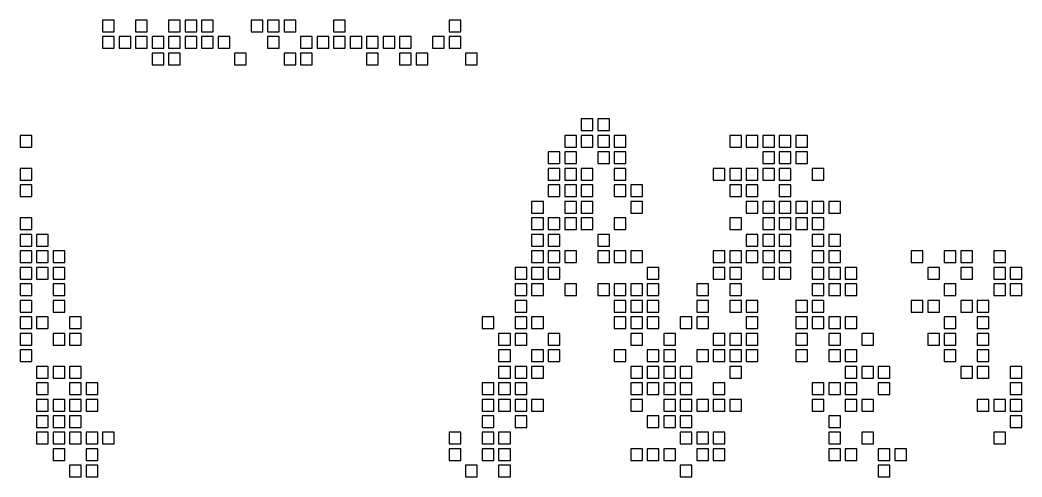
# Model space of a CAD drawing. Header units: millimetres. Extents: x 1 to 486, y 0 to 36.
# Drawn here: x 364.6 to 425.4, y 6.6 to 34.4 of the extents above; entities that cross this region are included whole.
import ezdxf

# ---------------------------------------------------------------- set-up
doc = ezdxf.new("R2010")
doc.units = ezdxf.units.MM

msp = doc.modelspace()

# ---------------------------------------------------------------- linework, layer by layer
for points in [[(369.646, 34.354), (369.646, 33.646), (370.354, 33.646), (370.354, 34.354)], [(371.646, 34.354), (371.646, 33.646), (372.354, 33.646), (372.354, 34.354)], [(373.646, 34.354), (373.646, 33.646), (374.354, 33.646), (374.354, 34.354)], [(374.646, 34.354), (374.646, 33.646), (375.354, 33.646), (375.354, 34.354)], [(375.646, 34.354), (375.646, 33.646), (376.354, 33.646), (376.354, 34.354)], [(375.646, 34.354), (375.646, 33.646), (376.354, 33.646), (376.354, 34.354)], [(378.646, 34.354), (378.646, 33.646), (379.354, 33.646), (379.354, 34.354)], [(379.646, 34.354), (379.646, 33.646), (380.354, 33.646), (380.354, 34.354)], [(380.646, 34.354), (380.646, 33.646), (381.354, 33.646), (381.354, 34.354)], [(383.646, 34.354), (383.646, 33.646), (384.354, 33.646), (384.354, 34.354)], [(390.646, 34.354), (390.646, 33.646), (391.354, 33.646), (391.354, 34.354)], [(390.646, 34.354), (390.646, 33.646), (391.354, 33.646), (391.354, 34.354)], [(369.646, 33.354), (369.646, 32.646), (370.354, 32.646), (370.354, 33.354)], [(369.646, 33.354), (369.646, 32.646), (370.354, 32.646), (370.354, 33.354)], [(370.646, 33.354), (370.646, 32.646), (371.354, 32.646), (371.354, 33.354)], [(371.646, 33.354), (371.646, 32.646), (372.354, 32.646), (372.354, 33.354)], [(372.646, 33.354), (372.646, 32.646), (373.354, 32.646), (373.354, 33.354)], [(373.646, 33.354), (373.646, 32.646), (374.354, 32.646), (374.354, 33.354)], [(374.646, 33.354), (374.646, 32.646), (375.354, 32.646), (375.354, 33.354)], [(375.646, 33.354), (375.646, 32.646), (376.354, 32.646), (376.354, 33.354)], [(376.646, 33.354), (376.646, 32.646), (377.354, 32.646), (377.354, 33.354)], [(376.646, 33.354), (376.646, 32.646), (377.354, 32.646), (377.354, 33.354)], [(379.646, 33.354), (379.646, 32.646), (380.354, 32.646), (380.354, 33.354)], [(381.646, 33.354), (381.646, 32.646), (382.354, 32.646), (382.354, 33.354)], [(381.646, 33.354), (381.646, 32.646), (382.354, 32.646), (382.354, 33.354)], [(382.646, 33.354), (382.646, 32.646), (383.354, 32.646), (383.354, 33.354)], [(383.646, 33.354), (383.646, 32.646), (384.354, 32.646), (384.354, 33.354)], [(384.646, 33.354), (384.646, 32.646), (385.354, 32.646), (385.354, 33.354)], [(384.646, 33.354), (384.646, 32.646), (385.354, 32.646), (385.354, 33.354)], [(385.646, 33.354), (385.646, 32.646), (386.354, 32.646), (386.354, 33.354)], [(385.646, 33.354), (385.646, 32.646), (386.354, 32.646), (386.354, 33.354)], [(386.646, 33.354), (386.646, 32.646), (387.354, 32.646), (387.354, 33.354)], [(387.646, 33.354), (387.646, 32.646), (388.354, 32.646), (388.354, 33.354)], [(387.646, 33.354), (387.646, 32.646), (388.354, 32.646), (388.354, 33.354)], [(389.646, 33.354), (389.646, 32.646), (390.354, 32.646), (390.354, 33.354)], [(390.646, 33.354), (390.646, 32.646), (391.354, 32.646), (391.354, 33.354)], [(372.646, 32.354), (372.646, 31.646), (373.354, 31.646), (373.354, 32.354)], [(373.646, 32.354), (373.646, 31.646), (374.354, 31.646), (374.354, 32.354)], [(377.646, 32.354), (377.646, 31.646), (378.354, 31.646), (378.354, 32.354)], [(380.646, 32.354), (380.646, 31.646), (381.354, 31.646), (381.354, 32.354)], [(381.646, 32.354), (381.646, 31.646), (382.354, 31.646), (382.354, 32.354)], [(385.646, 32.354), (385.646, 31.646), (386.354, 31.646), (386.354, 32.354)], [(387.646, 32.354), (387.646, 31.646), (388.354, 31.646), (388.354, 32.354)], [(388.646, 32.354), (388.646, 31.646), (389.354, 31.646), (389.354, 32.354)], [(388.646, 32.354), (388.646, 31.646), (389.354, 31.646), (389.354, 32.354)], [(391.646, 32.354), (391.646, 31.646), (392.354, 31.646), (392.354, 32.354)], [(398.646, 28.354), (398.646, 27.646), (399.354, 27.646), (399.354, 28.354)], [(399.646, 28.354), (399.646, 27.646), (400.354, 27.646), (400.354, 28.354)], [(364.646, 27.354), (364.646, 26.646), (365.354, 26.646), (365.354, 27.354)], [(397.646, 27.354), (397.646, 26.646), (398.354, 26.646), (398.354, 27.354)], [(397.646, 27.354), (397.646, 26.646), (398.354, 26.646), (398.354, 27.354)], [(398.646, 27.354), (398.646, 26.646), (399.354, 26.646), (399.354, 27.354)], [(399.646, 27.354), (399.646, 26.646), (400.354, 26.646), (400.354, 27.354)], [(400.646, 27.354), (400.646, 26.646), (401.354, 26.646), (401.354, 27.354)], [(400.646, 27.354), (400.646, 26.646), (401.354, 26.646), (401.354, 27.354)], [(407.646, 27.354), (407.646, 26.646), (408.354, 26.646), (408.354, 27.354)], [(408.646, 27.354), (408.646, 26.646), (409.354, 26.646), (409.354, 27.354)], [(408.646, 27.354), (408.646, 26.646), (409.354, 26.646), (409.354, 27.354)], [(409.646, 27.354), (409.646, 26.646), (410.354, 26.646), (410.354, 27.354)], [(410.646, 27.354), (410.646, 26.646), (411.354, 26.646), (411.354, 27.354)], [(411.646, 27.354), (411.646, 26.646), (412.354, 26.646), (412.354, 27.354)], [(411.646, 27.354), (411.646, 26.646), (412.354, 26.646), (412.354, 27.354)], [(411.646, 27.354), (411.646, 26.646), (412.354, 26.646), (412.354, 27.354)], [(396.646, 26.354), (396.646, 25.646), (397.354, 25.646), (397.354, 26.354)], [(396.646, 26.354), (396.646, 25.646), (397.354, 25.646), (397.354, 26.354)], [(397.646, 26.354), (397.646, 25.646), (398.354, 25.646), (398.354, 26.354)], [(397.646, 26.354), (397.646, 25.646), (398.354, 25.646), (398.354, 26.354)], [(399.646, 26.354), (399.646, 25.646), (400.354, 25.646), (400.354, 26.354)], [(400.646, 26.354), (400.646, 25.646), (401.354, 25.646), (401.354, 26.354)], [(409.646, 26.354), (409.646, 25.646), (410.354, 25.646), (410.354, 26.354)], [(410.646, 26.354), (410.646, 25.646), (411.354, 25.646), (411.354, 26.354)], [(410.646, 26.354), (410.646, 25.646), (411.354, 25.646), (411.354, 26.354)], [(411.646, 26.354), (411.646, 25.646), (412.354, 25.646), (412.354, 26.354)], [(364.646, 25.354), (364.646, 24.646), (365.354, 24.646), (365.354, 25.354)], [(364.646, 25.354), (364.646, 24.646), (365.354, 24.646), (365.354, 25.354)], [(396.646, 25.354), (396.646, 24.646), (397.354, 24.646), (397.354, 25.354)], [(397.646, 25.354), (397.646, 24.646), (398.354, 24.646), (398.354, 25.354)], [(398.646, 25.354), (398.646, 24.646), (399.354, 24.646), (399.354, 25.354)], [(400.646, 25.354), (400.646, 24.646), (401.354, 24.646), (401.354, 25.354)], [(406.646, 25.354), (406.646, 24.646), (407.354, 24.646), (407.354, 25.354)], [(407.646, 25.354), (407.646, 24.646), (408.354, 24.646), (408.354, 25.354)], [(408.646, 25.354), (408.646, 24.646), (409.354, 24.646), (409.354, 25.354)], [(408.646, 25.354), (408.646, 24.646), (409.354, 24.646), (409.354, 25.354)], [(409.646, 25.354), (409.646, 24.646), (410.354, 24.646), (410.354, 25.354)], [(410.646, 25.354), (410.646, 24.646), (411.354, 24.646), (411.354, 25.354)], [(412.646, 25.354), (412.646, 24.646), (413.354, 24.646), (413.354, 25.354)], [(364.646, 24.354), (364.646, 23.646), (365.354, 23.646), (365.354, 24.354)], [(396.646, 24.354), (396.646, 23.646), (397.354, 23.646), (397.354, 24.354)], [(397.646, 24.354), (397.646, 23.646), (398.354, 23.646), (398.354, 24.354)], [(397.646, 24.354), (397.646, 23.646), (398.354, 23.646), (398.354, 24.354)], [(397.646, 24.354), (397.646, 23.646), (398.354, 23.646), (398.354, 24.354)], [(398.646, 24.354), (398.646, 23.646), (399.354, 23.646), (399.354, 24.354)], [(400.646, 24.354), (400.646, 23.646), (401.354, 23.646), (401.354, 24.354)], [(400.646, 24.354), (400.646, 23.646), (401.354, 23.646), (401.354, 24.354)], [(401.646, 24.354), (401.646, 23.646), (402.354, 23.646), (402.354, 24.354)], [(407.646, 24.354), (407.646, 23.646), (408.354, 23.646), (408.354, 24.354)], [(408.646, 24.354), (408.646, 23.646), (409.354, 23.646), (409.354, 24.354)], [(410.646, 24.354), (410.646, 23.646), (411.354, 23.646), (411.354, 24.354)], [(395.646, 23.354), (395.646, 22.646), (396.354, 22.646), (396.354, 23.354)], [(395.646, 23.354), (395.646, 22.646), (396.354, 22.646), (396.354, 23.354)], [(397.646, 23.354), (397.646, 22.646), (398.354, 22.646), (398.354, 23.354)], [(398.646, 23.354), (398.646, 22.646), (399.354, 22.646), (399.354, 23.354)], [(401.646, 23.354), (401.646, 22.646), (402.354, 22.646), (402.354, 23.354)], [(408.646, 23.354), (408.646, 22.646), (409.354, 22.646), (409.354, 23.354)], [(408.646, 23.354), (408.646, 22.646), (409.354, 22.646), (409.354, 23.354)], [(409.646, 23.354), (409.646, 22.646), (410.354, 22.646), (410.354, 23.354)], [(410.646, 23.354), (410.646, 22.646), (411.354, 22.646), (411.354, 23.354)], [(411.646, 23.354), (411.646, 22.646), (412.354, 22.646), (412.354, 23.354)], [(411.646, 23.354), (411.646, 22.646), (412.354, 22.646), (412.354, 23.354)], [(411.646, 23.354), (411.646, 22.646), (412.354, 22.646), (412.354, 23.354)], [(412.646, 23.354), (412.646, 22.646), (413.354, 22.646), (413.354, 23.354)], [(413.646, 23.354), (413.646, 22.646), (414.354, 22.646), (414.354, 23.354)], [(364.646, 22.354), (364.646, 21.646), (365.354, 21.646), (365.354, 22.354)], [(364.646, 22.354), (364.646, 21.646), (365.354, 21.646), (365.354, 22.354)], [(395.646, 22.354), (395.646, 21.646), (396.354, 21.646), (396.354, 22.354)], [(396.646, 22.354), (396.646, 21.646), (397.354, 21.646), (397.354, 22.354)], [(397.646, 22.354), (397.646, 21.646), (398.354, 21.646), (398.354, 22.354)], [(397.646, 22.354), (397.646, 21.646), (398.354, 21.646), (398.354, 22.354)], [(397.646, 22.354), (397.646, 21.646), (398.354, 21.646), (398.354, 22.354)], [(398.646, 22.354), (398.646, 21.646), (399.354, 21.646), (399.354, 22.354)], [(400.646, 22.354), (400.646, 21.646), (401.354, 21.646), (401.354, 22.354)], [(400.646, 22.354), (400.646, 21.646), (401.354, 21.646), (401.354, 22.354)], [(400.646, 22.354), (400.646, 21.646), (401.354, 21.646), (401.354, 22.354)], [(407.646, 22.354), (407.646, 21.646), (408.354, 21.646), (408.354, 22.354)], [(407.646, 22.354), (407.646, 21.646), (408.354, 21.646), (408.354, 22.354)], [(409.646, 22.354), (409.646, 21.646), (410.354, 21.646), (410.354, 22.354)], [(410.646, 22.354), (410.646, 21.646), (411.354, 21.646), (411.354, 22.354)], [(411.646, 22.354), (411.646, 21.646), (412.354, 21.646), (412.354, 22.354)], [(412.646, 22.354), (412.646, 21.646), (413.354, 21.646), (413.354, 22.354)], [(412.646, 22.354), (412.646, 21.646), (413.354, 21.646), (413.354, 22.354)], [(364.646, 21.354), (364.646, 20.646), (365.354, 20.646), (365.354, 21.354)], [(364.646, 21.354), (364.646, 20.646), (365.354, 20.646), (365.354, 21.354)], [(365.646, 21.354), (365.646, 20.646), (366.354, 20.646), (366.354, 21.354)], [(395.646, 21.354), (395.646, 20.646), (396.354, 20.646), (396.354, 21.354)], [(396.646, 21.354), (396.646, 20.646), (397.354, 20.646), (397.354, 21.354)], [(399.646, 21.354), (399.646, 20.646), (400.354, 20.646), (400.354, 21.354)], [(408.646, 21.354), (408.646, 20.646), (409.354, 20.646), (409.354, 21.354)], [(408.646, 21.354), (408.646, 20.646), (409.354, 20.646), (409.354, 21.354)], [(408.646, 21.354), (408.646, 20.646), (409.354, 20.646), (409.354, 21.354)], [(409.646, 21.354), (409.646, 20.646), (410.354, 20.646), (410.354, 21.354)], [(410.646, 21.354), (410.646, 20.646), (411.354, 20.646), (411.354, 21.354)], [(412.646, 21.354), (412.646, 20.646), (413.354, 20.646), (413.354, 21.354)], [(413.646, 21.354), (413.646, 20.646), (414.354, 20.646), (414.354, 21.354)], [(364.646, 20.354), (364.646, 19.646), (365.354, 19.646), (365.354, 20.354)], [(365.646, 20.354), (365.646, 19.646), (366.354, 19.646), (366.354, 20.354)], [(366.646, 20.354), (366.646, 19.646), (367.354, 19.646), (367.354, 20.354)], [(395.646, 20.354), (395.646, 19.646), (396.354, 19.646), (396.354, 20.354)], [(396.646, 20.354), (396.646, 19.646), (397.354, 19.646), (397.354, 20.354)], [(397.646, 20.354), (397.646, 19.646), (398.354, 19.646), (398.354, 20.354)], [(399.646, 20.354), (399.646, 19.646), (400.354, 19.646), (400.354, 20.354)], [(399.646, 20.354), (399.646, 19.646), (400.354, 19.646), (400.354, 20.354)], [(400.646, 20.354), (400.646, 19.646), (401.354, 19.646), (401.354, 20.354)], [(401.646, 20.354), (401.646, 19.646), (402.354, 19.646), (402.354, 20.354)], [(401.646, 20.354), (401.646, 19.646), (402.354, 19.646), (402.354, 20.354)], [(406.646, 20.354), (406.646, 19.646), (407.354, 19.646), (407.354, 20.354)], [(406.646, 20.354), (406.646, 19.646), (407.354, 19.646), (407.354, 20.354)], [(406.646, 20.354), (406.646, 19.646), (407.354, 19.646), (407.354, 20.354)], [(407.646, 20.354), (407.646, 19.646), (408.354, 19.646), (408.354, 20.354)], [(408.646, 20.354), (408.646, 19.646), (409.354, 19.646), (409.354, 20.354)], [(409.646, 20.354), (409.646, 19.646), (410.354, 19.646), (410.354, 20.354)], [(410.646, 20.354), (410.646, 19.646), (411.354, 19.646), (411.354, 20.354)], [(412.646, 20.354), (412.646, 19.646), (413.354, 19.646), (413.354, 20.354)], [(413.646, 20.354), (413.646, 19.646), (414.354, 19.646), (414.354, 20.354)], [(418.646, 20.354), (418.646, 19.646), (419.354, 19.646), (419.354, 20.354)], [(420.646, 20.354), (420.646, 19.646), (421.354, 19.646), (421.354, 20.354)], [(421.646, 20.354), (421.646, 19.646), (422.354, 19.646), (422.354, 20.354)], [(421.646, 20.354), (421.646, 19.646), (422.354, 19.646), (422.354, 20.354)], [(423.646, 20.354), (423.646, 19.646), (424.354, 19.646), (424.354, 20.354)], [(364.646, 19.354), (364.646, 18.646), (365.354, 18.646), (365.354, 19.354)], [(365.646, 19.354), (365.646, 18.646), (366.354, 18.646), (366.354, 19.354)], [(366.646, 19.354), (366.646, 18.646), (367.354, 18.646), (367.354, 19.354)], [(394.646, 19.354), (394.646, 18.646), (395.354, 18.646), (395.354, 19.354)], [(395.646, 19.354), (395.646, 18.646), (396.354, 18.646), (396.354, 19.354)], [(396.646, 19.354), (396.646, 18.646), (397.354, 18.646), (397.354, 19.354)], [(402.646, 19.354), (402.646, 18.646), (403.354, 18.646), (403.354, 19.354)], [(406.646, 19.354), (406.646, 18.646), (407.354, 18.646), (407.354, 19.354)], [(407.646, 19.354), (407.646, 18.646), (408.354, 18.646), (408.354, 19.354)], [(409.646, 19.354), (409.646, 18.646), (410.354, 18.646), (410.354, 19.354)], [(410.646, 19.354), (410.646, 18.646), (411.354, 18.646), (411.354, 19.354)], [(412.646, 19.354), (412.646, 18.646), (413.354, 18.646), (413.354, 19.354)], [(413.646, 19.354), (413.646, 18.646), (414.354, 18.646), (414.354, 19.354)], [(414.646, 19.354), (414.646, 18.646), (415.354, 18.646), (415.354, 19.354)], [(419.646, 19.354), (419.646, 18.646), (420.354, 18.646), (420.354, 19.354)], [(419.646, 19.354), (419.646, 18.646), (420.354, 18.646), (420.354, 19.354)], [(421.646, 19.354), (421.646, 18.646), (422.354, 18.646), (422.354, 19.354)], [(421.646, 19.354), (421.646, 18.646), (422.354, 18.646), (422.354, 19.354)], [(423.646, 19.354), (423.646, 18.646), (424.354, 18.646), (424.354, 19.354)], [(424.646, 19.354), (424.646, 18.646), (425.354, 18.646), (425.354, 19.354)], [(364.646, 18.354), (364.646, 17.646), (365.354, 17.646), (365.354, 18.354)], [(366.646, 18.354), (366.646, 17.646), (367.354, 17.646), (367.354, 18.354)], [(394.646, 18.354), (394.646, 17.646), (395.354, 17.646), (395.354, 18.354)], [(395.646, 18.354), (395.646, 17.646), (396.354, 17.646), (396.354, 18.354)], [(397.646, 18.354), (397.646, 17.646), (398.354, 17.646), (398.354, 18.354)], [(397.646, 18.354), (397.646, 17.646), (398.354, 17.646), (398.354, 18.354)], [(399.646, 18.354), (399.646, 17.646), (400.354, 17.646), (400.354, 18.354)], [(400.646, 18.354), (400.646, 17.646), (401.354, 17.646), (401.354, 18.354)], [(401.646, 18.354), (401.646, 17.646), (402.354, 17.646), (402.354, 18.354)], [(401.646, 18.354), (401.646, 17.646), (402.354, 17.646), (402.354, 18.354)], [(402.646, 18.354), (402.646, 17.646), (403.354, 17.646), (403.354, 18.354)], [(405.646, 18.354), (405.646, 17.646), (406.354, 17.646), (406.354, 18.354)], [(407.646, 18.354), (407.646, 17.646), (408.354, 17.646), (408.354, 18.354)], [(412.646, 18.354), (412.646, 17.646), (413.354, 17.646), (413.354, 18.354)], [(412.646, 18.354), (412.646, 17.646), (413.354, 17.646), (413.354, 18.354)], [(413.646, 18.354), (413.646, 17.646), (414.354, 17.646), (414.354, 18.354)], [(414.646, 18.354), (414.646, 17.646), (415.354, 17.646), (415.354, 18.354)], [(420.646, 18.354), (420.646, 17.646), (421.354, 17.646), (421.354, 18.354)], [(423.646, 18.354), (423.646, 17.646), (424.354, 17.646), (424.354, 18.354)], [(423.646, 18.354), (423.646, 17.646), (424.354, 17.646), (424.354, 18.354)], [(423.646, 18.354), (423.646, 17.646), (424.354, 17.646), (424.354, 18.354)], [(424.646, 18.354), (424.646, 17.646), (425.354, 17.646), (425.354, 18.354)], [(364.646, 17.354), (364.646, 16.646), (365.354, 16.646), (365.354, 17.354)], [(366.646, 17.354), (366.646, 16.646), (367.354, 16.646), (367.354, 17.354)], [(394.646, 17.354), (394.646, 16.646), (395.354, 16.646), (395.354, 17.354)], [(394.646, 17.354), (394.646, 16.646), (395.354, 16.646), (395.354, 17.354)], [(394.646, 17.354), (394.646, 16.646), (395.354, 16.646), (395.354, 17.354)], [(400.646, 17.354), (400.646, 16.646), (401.354, 16.646), (401.354, 17.354)], [(401.646, 17.354), (401.646, 16.646), (402.354, 16.646), (402.354, 17.354)], [(402.646, 17.354), (402.646, 16.646), (403.354, 16.646), (403.354, 17.354)], [(402.646, 17.354), (402.646, 16.646), (403.354, 16.646), (403.354, 17.354)], [(405.646, 17.354), (405.646, 16.646), (406.354, 16.646), (406.354, 17.354)], [(407.646, 17.354), (407.646, 16.646), (408.354, 16.646), (408.354, 17.354)], [(407.646, 17.354), (407.646, 16.646), (408.354, 16.646), (408.354, 17.354)], [(408.646, 17.354), (408.646, 16.646), (409.354, 16.646), (409.354, 17.354)], [(411.646, 17.354), (411.646, 16.646), (412.354, 16.646), (412.354, 17.354)], [(412.646, 17.354), (412.646, 16.646), (413.354, 16.646), (413.354, 17.354)], [(412.646, 17.354), (412.646, 16.646), (413.354, 16.646), (413.354, 17.354)], [(418.646, 17.354), (418.646, 16.646), (419.354, 16.646), (419.354, 17.354)], [(419.646, 17.354), (419.646, 16.646), (420.354, 16.646), (420.354, 17.354)], [(419.646, 17.354), (419.646, 16.646), (420.354, 16.646), (420.354, 17.354)], [(419.646, 17.354), (419.646, 16.646), (420.354, 16.646), (420.354, 17.354)], [(421.646, 17.354), (421.646, 16.646), (422.354, 16.646), (422.354, 17.354)], [(422.646, 17.354), (422.646, 16.646), (423.354, 16.646), (423.354, 17.354)], [(364.646, 16.354), (364.646, 15.646), (365.354, 15.646), (365.354, 16.354)], [(364.646, 16.354), (364.646, 15.646), (365.354, 15.646), (365.354, 16.354)], [(365.646, 16.354), (365.646, 15.646), (366.354, 15.646), (366.354, 16.354)], [(367.646, 16.354), (367.646, 15.646), (368.354, 15.646), (368.354, 16.354)], [(392.646, 16.354), (392.646, 15.646), (393.354, 15.646), (393.354, 16.354)], [(394.646, 16.354), (394.646, 15.646), (395.354, 15.646), (395.354, 16.354)], [(394.646, 16.354), (394.646, 15.646), (395.354, 15.646), (395.354, 16.354)], [(395.646, 16.354), (395.646, 15.646), (396.354, 15.646), (396.354, 16.354)], [(395.646, 16.354), (395.646, 15.646), (396.354, 15.646), (396.354, 16.354)], [(400.646, 16.354), (400.646, 15.646), (401.354, 15.646), (401.354, 16.354)], [(401.646, 16.354), (401.646, 15.646), (402.354, 15.646), (402.354, 16.354)], [(402.646, 16.354), (402.646, 15.646), (403.354, 15.646), (403.354, 16.354)], [(402.646, 16.354), (402.646, 15.646), (403.354, 15.646), (403.354, 16.354)], [(404.646, 16.354), (404.646, 15.646), (405.354, 15.646), (405.354, 16.354)], [(405.646, 16.354), (405.646, 15.646), (406.354, 15.646), (406.354, 16.354)], [(405.646, 16.354), (405.646, 15.646), (406.354, 15.646), (406.354, 16.354)], [(408.646, 16.354), (408.646, 15.646), (409.354, 15.646), (409.354, 16.354)], [(411.646, 16.354), (411.646, 15.646), (412.354, 15.646), (412.354, 16.354)], [(412.646, 16.354), (412.646, 15.646), (413.354, 15.646), (413.354, 16.354)], [(413.646, 16.354), (413.646, 15.646), (414.354, 15.646), (414.354, 16.354)], [(413.646, 16.354), (413.646, 15.646), (414.354, 15.646), (414.354, 16.354)], [(414.646, 16.354), (414.646, 15.646), (415.354, 15.646), (415.354, 16.354)], [(420.646, 16.354), (420.646, 15.646), (421.354, 15.646), (421.354, 16.354)], [(422.646, 16.354), (422.646, 15.646), (423.354, 15.646), (423.354, 16.354)], [(422.646, 16.354), (422.646, 15.646), (423.354, 15.646), (423.354, 16.354)], [(364.646, 15.354), (364.646, 14.646), (365.354, 14.646), (365.354, 15.354)], [(366.646, 15.354), (366.646, 14.646), (367.354, 14.646), (367.354, 15.354)], [(366.646, 15.354), (366.646, 14.646), (367.354, 14.646), (367.354, 15.354)], [(367.646, 15.354), (367.646, 14.646), (368.354, 14.646), (368.354, 15.354)], [(393.646, 15.354), (393.646, 14.646), (394.354, 14.646), (394.354, 15.354)], [(394.646, 15.354), (394.646, 14.646), (395.354, 14.646), (395.354, 15.354)], [(394.646, 15.354), (394.646, 14.646), (395.354, 14.646), (395.354, 15.354)], [(396.646, 15.354), (396.646, 14.646), (397.354, 14.646), (397.354, 15.354)], [(396.646, 15.354), (396.646, 14.646), (397.354, 14.646), (397.354, 15.354)], [(401.646, 15.354), (401.646, 14.646), (402.354, 14.646), (402.354, 15.354)], [(403.646, 15.354), (403.646, 14.646), (404.354, 14.646), (404.354, 15.354)], [(406.646, 15.354), (406.646, 14.646), (407.354, 14.646), (407.354, 15.354)], [(407.646, 15.354), (407.646, 14.646), (408.354, 14.646), (408.354, 15.354)], [(408.646, 15.354), (408.646, 14.646), (409.354, 14.646), (409.354, 15.354)], [(411.646, 15.354), (411.646, 14.646), (412.354, 14.646), (412.354, 15.354)], [(413.646, 15.354), (413.646, 14.646), (414.354, 14.646), (414.354, 15.354)], [(415.646, 15.354), (415.646, 14.646), (416.354, 14.646), (416.354, 15.354)], [(419.646, 15.354), (419.646, 14.646), (420.354, 14.646), (420.354, 15.354)], [(420.646, 15.354), (420.646, 14.646), (421.354, 14.646), (421.354, 15.354)], [(420.646, 15.354), (420.646, 14.646), (421.354, 14.646), (421.354, 15.354)], [(422.646, 15.354), (422.646, 14.646), (423.354, 14.646), (423.354, 15.354)], [(422.646, 15.354), (422.646, 14.646), (423.354, 14.646), (423.354, 15.354)], [(364.646, 14.354), (364.646, 13.646), (365.354, 13.646), (365.354, 14.354)], [(393.646, 14.354), (393.646, 13.646), (394.354, 13.646), (394.354, 14.354)], [(393.646, 14.354), (393.646, 13.646), (394.354, 13.646), (394.354, 14.354)], [(395.646, 14.354), (395.646, 13.646), (396.354, 13.646), (396.354, 14.354)], [(396.646, 14.354), (396.646, 13.646), (397.354, 13.646), (397.354, 14.354)], [(400.646, 14.354), (400.646, 13.646), (401.354, 13.646), (401.354, 14.354)], [(402.646, 14.354), (402.646, 13.646), (403.354, 13.646), (403.354, 14.354)], [(403.646, 14.354), (403.646, 13.646), (404.354, 13.646), (404.354, 14.354)], [(405.646, 14.354), (405.646, 13.646), (406.354, 13.646), (406.354, 14.354)], [(405.646, 14.354), (405.646, 13.646), (406.354, 13.646), (406.354, 14.354)], [(406.646, 14.354), (406.646, 13.646), (407.354, 13.646), (407.354, 14.354)], [(407.646, 14.354), (407.646, 13.646), (408.354, 13.646), (408.354, 14.354)], [(408.646, 14.354), (408.646, 13.646), (409.354, 13.646), (409.354, 14.354)], [(411.646, 14.354), (411.646, 13.646), (412.354, 13.646), (412.354, 14.354)], [(413.646, 14.354), (413.646, 13.646), (414.354, 13.646), (414.354, 14.354)], [(414.646, 14.354), (414.646, 13.646), (415.354, 13.646), (415.354, 14.354)], [(414.646, 14.354), (414.646, 13.646), (415.354, 13.646), (415.354, 14.354)], [(420.646, 14.354), (420.646, 13.646), (421.354, 13.646), (421.354, 14.354)], [(422.646, 14.354), (422.646, 13.646), (423.354, 13.646), (423.354, 14.354)], [(422.646, 14.354), (422.646, 13.646), (423.354, 13.646), (423.354, 14.354)], [(365.646, 13.354), (365.646, 12.646), (366.354, 12.646), (366.354, 13.354)], [(365.646, 13.354), (365.646, 12.646), (366.354, 12.646), (366.354, 13.354)], [(366.646, 13.354), (366.646, 12.646), (367.354, 12.646), (367.354, 13.354)], [(366.646, 13.354), (366.646, 12.646), (367.354, 12.646), (367.354, 13.354)], [(367.646, 13.354), (367.646, 12.646), (368.354, 12.646), (368.354, 13.354)], [(367.646, 13.354), (367.646, 12.646), (368.354, 12.646), (368.354, 13.354)], [(393.646, 13.354), (393.646, 12.646), (394.354, 12.646), (394.354, 13.354)], [(394.646, 13.354), (394.646, 12.646), (395.354, 12.646), (395.354, 13.354)], [(395.646, 13.354), (395.646, 12.646), (396.354, 12.646), (396.354, 13.354)], [(401.646, 13.354), (401.646, 12.646), (402.354, 12.646), (402.354, 13.354)], [(402.646, 13.354), (402.646, 12.646), (403.354, 12.646), (403.354, 13.354)], [(403.646, 13.354), (403.646, 12.646), (404.354, 12.646), (404.354, 13.354)], [(404.646, 13.354), (404.646, 12.646), (405.354, 12.646), (405.354, 13.354)], [(407.646, 13.354), (407.646, 12.646), (408.354, 12.646), (408.354, 13.354)], [(407.646, 13.354), (407.646, 12.646), (408.354, 12.646), (408.354, 13.354)], [(414.646, 13.354), (414.646, 12.646), (415.354, 12.646), (415.354, 13.354)], [(414.646, 13.354), (414.646, 12.646), (415.354, 12.646), (415.354, 13.354)], [(415.646, 13.354), (415.646, 12.646), (416.354, 12.646), (416.354, 13.354)], [(416.646, 13.354), (416.646, 12.646), (417.354, 12.646), (417.354, 13.354)], [(421.646, 13.354), (421.646, 12.646), (422.354, 12.646), (422.354, 13.354)], [(422.646, 13.354), (422.646, 12.646), (423.354, 12.646), (423.354, 13.354)], [(424.646, 13.354), (424.646, 12.646), (425.354, 12.646), (425.354, 13.354)], [(365.646, 12.354), (365.646, 11.646), (366.354, 11.646), (366.354, 12.354)], [(367.646, 12.354), (367.646, 11.646), (368.354, 11.646), (368.354, 12.354)], [(368.646, 12.354), (368.646, 11.646), (369.354, 11.646), (369.354, 12.354)], [(368.646, 12.354), (368.646, 11.646), (369.354, 11.646), (369.354, 12.354)], [(392.646, 12.354), (392.646, 11.646), (393.354, 11.646), (393.354, 12.354)], [(393.646, 12.354), (393.646, 11.646), (394.354, 11.646), (394.354, 12.354)], [(394.646, 12.354), (394.646, 11.646), (395.354, 11.646), (395.354, 12.354)], [(401.646, 12.354), (401.646, 11.646), (402.354, 11.646), (402.354, 12.354)], [(401.646, 12.354), (401.646, 11.646), (402.354, 11.646), (402.354, 12.354)], [(402.646, 12.354), (402.646, 11.646), (403.354, 11.646), (403.354, 12.354)], [(402.646, 12.354), (402.646, 11.646), (403.354, 11.646), (403.354, 12.354)], [(403.646, 12.354), (403.646, 11.646), (404.354, 11.646), (404.354, 12.354)], [(404.646, 12.354), (404.646, 11.646), (405.354, 11.646), (405.354, 12.354)], [(404.646, 12.354), (404.646, 11.646), (405.354, 11.646), (405.354, 12.354)], [(406.646, 12.354), (406.646, 11.646), (407.354, 11.646), (407.354, 12.354)], [(412.646, 12.354), (412.646, 11.646), (413.354, 11.646), (413.354, 12.354)], [(413.646, 12.354), (413.646, 11.646), (414.354, 11.646), (414.354, 12.354)], [(414.646, 12.354), (414.646, 11.646), (415.354, 11.646), (415.354, 12.354)], [(414.646, 12.354), (414.646, 11.646), (415.354, 11.646), (415.354, 12.354)], [(416.646, 12.354), (416.646, 11.646), (417.354, 11.646), (417.354, 12.354)], [(424.646, 12.354), (424.646, 11.646), (425.354, 11.646), (425.354, 12.354)], [(365.646, 11.354), (365.646, 10.646), (366.354, 10.646), (366.354, 11.354)], [(365.646, 11.354), (365.646, 10.646), (366.354, 10.646), (366.354, 11.354)], [(366.646, 11.354), (366.646, 10.646), (367.354, 10.646), (367.354, 11.354)], [(367.646, 11.354), (367.646, 10.646), (368.354, 10.646), (368.354, 11.354)], [(368.646, 11.354), (368.646, 10.646), (369.354, 10.646), (369.354, 11.354)], [(392.646, 11.354), (392.646, 10.646), (393.354, 10.646), (393.354, 11.354)], [(393.646, 11.354), (393.646, 10.646), (394.354, 10.646), (394.354, 11.354)], [(394.646, 11.354), (394.646, 10.646), (395.354, 10.646), (395.354, 11.354)], [(395.646, 11.354), (395.646, 10.646), (396.354, 10.646), (396.354, 11.354)], [(401.646, 11.354), (401.646, 10.646), (402.354, 10.646), (402.354, 11.354)], [(403.646, 11.354), (403.646, 10.646), (404.354, 10.646), (404.354, 11.354)], [(404.646, 11.354), (404.646, 10.646), (405.354, 10.646), (405.354, 11.354)], [(405.646, 11.354), (405.646, 10.646), (406.354, 10.646), (406.354, 11.354)], [(406.646, 11.354), (406.646, 10.646), (407.354, 10.646), (407.354, 11.354)], [(407.646, 11.354), (407.646, 10.646), (408.354, 10.646), (408.354, 11.354)], [(407.646, 11.354), (407.646, 10.646), (408.354, 10.646), (408.354, 11.354)], [(412.646, 11.354), (412.646, 10.646), (413.354, 10.646), (413.354, 11.354)], [(414.646, 11.354), (414.646, 10.646), (415.354, 10.646), (415.354, 11.354)], [(415.646, 11.354), (415.646, 10.646), (416.354, 10.646), (416.354, 11.354)], [(422.646, 11.354), (422.646, 10.646), (423.354, 10.646), (423.354, 11.354)], [(422.646, 11.354), (422.646, 10.646), (423.354, 10.646), (423.354, 11.354)], [(423.646, 11.354), (423.646, 10.646), (424.354, 10.646), (424.354, 11.354)], [(424.646, 11.354), (424.646, 10.646), (425.354, 10.646), (425.354, 11.354)], [(365.646, 10.354), (365.646, 9.646), (366.354, 9.646), (366.354, 10.354)], [(366.646, 10.354), (366.646, 9.646), (367.354, 9.646), (367.354, 10.354)], [(367.646, 10.354), (367.646, 9.646), (368.354, 9.646), (368.354, 10.354)], [(392.646, 10.354), (392.646, 9.646), (393.354, 9.646), (393.354, 10.354)], [(394.646, 10.354), (394.646, 9.646), (395.354, 9.646), (395.354, 10.354)], [(394.646, 10.354), (394.646, 9.646), (395.354, 9.646), (395.354, 10.354)], [(402.646, 10.354), (402.646, 9.646), (403.354, 9.646), (403.354, 10.354)], [(403.646, 10.354), (403.646, 9.646), (404.354, 9.646), (404.354, 10.354)], [(403.646, 10.354), (403.646, 9.646), (404.354, 9.646), (404.354, 10.354)], [(404.646, 10.354), (404.646, 9.646), (405.354, 9.646), (405.354, 10.354)], [(413.646, 10.354), (413.646, 9.646), (414.354, 9.646), (414.354, 10.354)], [(413.646, 10.354), (413.646, 9.646), (414.354, 9.646), (414.354, 10.354)], [(424.646, 10.354), (424.646, 9.646), (425.354, 9.646), (425.354, 10.354)], [(365.646, 9.354), (365.646, 8.646), (366.354, 8.646), (366.354, 9.354)], [(366.646, 9.354), (366.646, 8.646), (367.354, 8.646), (367.354, 9.354)], [(367.646, 9.354), (367.646, 8.646), (368.354, 8.646), (368.354, 9.354)], [(368.646, 9.354), (368.646, 8.646), (369.354, 8.646), (369.354, 9.354)], [(369.646, 9.354), (369.646, 8.646), (370.354, 8.646), (370.354, 9.354)], [(390.646, 9.354), (390.646, 8.646), (391.354, 8.646), (391.354, 9.354)], [(392.646, 9.354), (392.646, 8.646), (393.354, 8.646), (393.354, 9.354)], [(393.646, 9.354), (393.646, 8.646), (394.354, 8.646), (394.354, 9.354)], [(393.646, 9.354), (393.646, 8.646), (394.354, 8.646), (394.354, 9.354)], [(393.646, 9.354), (393.646, 8.646), (394.354, 8.646), (394.354, 9.354)], [(404.646, 9.354), (404.646, 8.646), (405.354, 8.646), (405.354, 9.354)], [(405.646, 9.354), (405.646, 8.646), (406.354, 8.646), (406.354, 9.354)], [(405.646, 9.354), (405.646, 8.646), (406.354, 8.646), (406.354, 9.354)], [(406.646, 9.354), (406.646, 8.646), (407.354, 8.646), (407.354, 9.354)], [(406.646, 9.354), (406.646, 8.646), (407.354, 8.646), (407.354, 9.354)], [(413.646, 9.354), (413.646, 8.646), (414.354, 8.646), (414.354, 9.354)], [(415.646, 9.354), (415.646, 8.646), (416.354, 8.646), (416.354, 9.354)], [(415.646, 9.354), (415.646, 8.646), (416.354, 8.646), (416.354, 9.354)], [(415.646, 9.354), (415.646, 8.646), (416.354, 8.646), (416.354, 9.354)], [(415.646, 9.354), (415.646, 8.646), (416.354, 8.646), (416.354, 9.354)], [(423.646, 9.354), (423.646, 8.646), (424.354, 8.646), (424.354, 9.354)], [(366.646, 8.354), (366.646, 7.646), (367.354, 7.646), (367.354, 8.354)], [(368.646, 8.354), (368.646, 7.646), (369.354, 7.646), (369.354, 8.354)], [(390.646, 8.354), (390.646, 7.646), (391.354, 7.646), (391.354, 8.354)], [(392.646, 8.354), (392.646, 7.646), (393.354, 7.646), (393.354, 8.354)], [(393.646, 8.354), (393.646, 7.646), (394.354, 7.646), (394.354, 8.354)], [(401.646, 8.354), (401.646, 7.646), (402.354, 7.646), (402.354, 8.354)], [(402.646, 8.354), (402.646, 7.646), (403.354, 7.646), (403.354, 8.354)], [(402.646, 8.354), (402.646, 7.646), (403.354, 7.646), (403.354, 8.354)], [(403.646, 8.354), (403.646, 7.646), (404.354, 7.646), (404.354, 8.354)], [(405.646, 8.354), (405.646, 7.646), (406.354, 7.646), (406.354, 8.354)], [(406.646, 8.354), (406.646, 7.646), (407.354, 7.646), (407.354, 8.354)], [(413.646, 8.354), (413.646, 7.646), (414.354, 7.646), (414.354, 8.354)], [(413.646, 8.354), (413.646, 7.646), (414.354, 7.646), (414.354, 8.354)], [(414.646, 8.354), (414.646, 7.646), (415.354, 7.646), (415.354, 8.354)], [(416.646, 8.354), (416.646, 7.646), (417.354, 7.646), (417.354, 8.354)], [(417.646, 8.354), (417.646, 7.646), (418.354, 7.646), (418.354, 8.354)], [(367.646, 7.354), (367.646, 6.646), (368.354, 6.646), (368.354, 7.354)], [(368.646, 7.354), (368.646, 6.646), (369.354, 6.646), (369.354, 7.354)], [(391.646, 7.354), (391.646, 6.646), (392.354, 6.646), (392.354, 7.354)], [(393.646, 7.354), (393.646, 6.646), (394.354, 6.646), (394.354, 7.354)], [(404.646, 7.354), (404.646, 6.646), (405.354, 6.646), (405.354, 7.354)], [(416.646, 7.354), (416.646, 6.646), (417.354, 6.646), (417.354, 7.354)]]:
    msp.add_lwpolyline(points, close=True)

doc.saveas('drawing.dxf')
